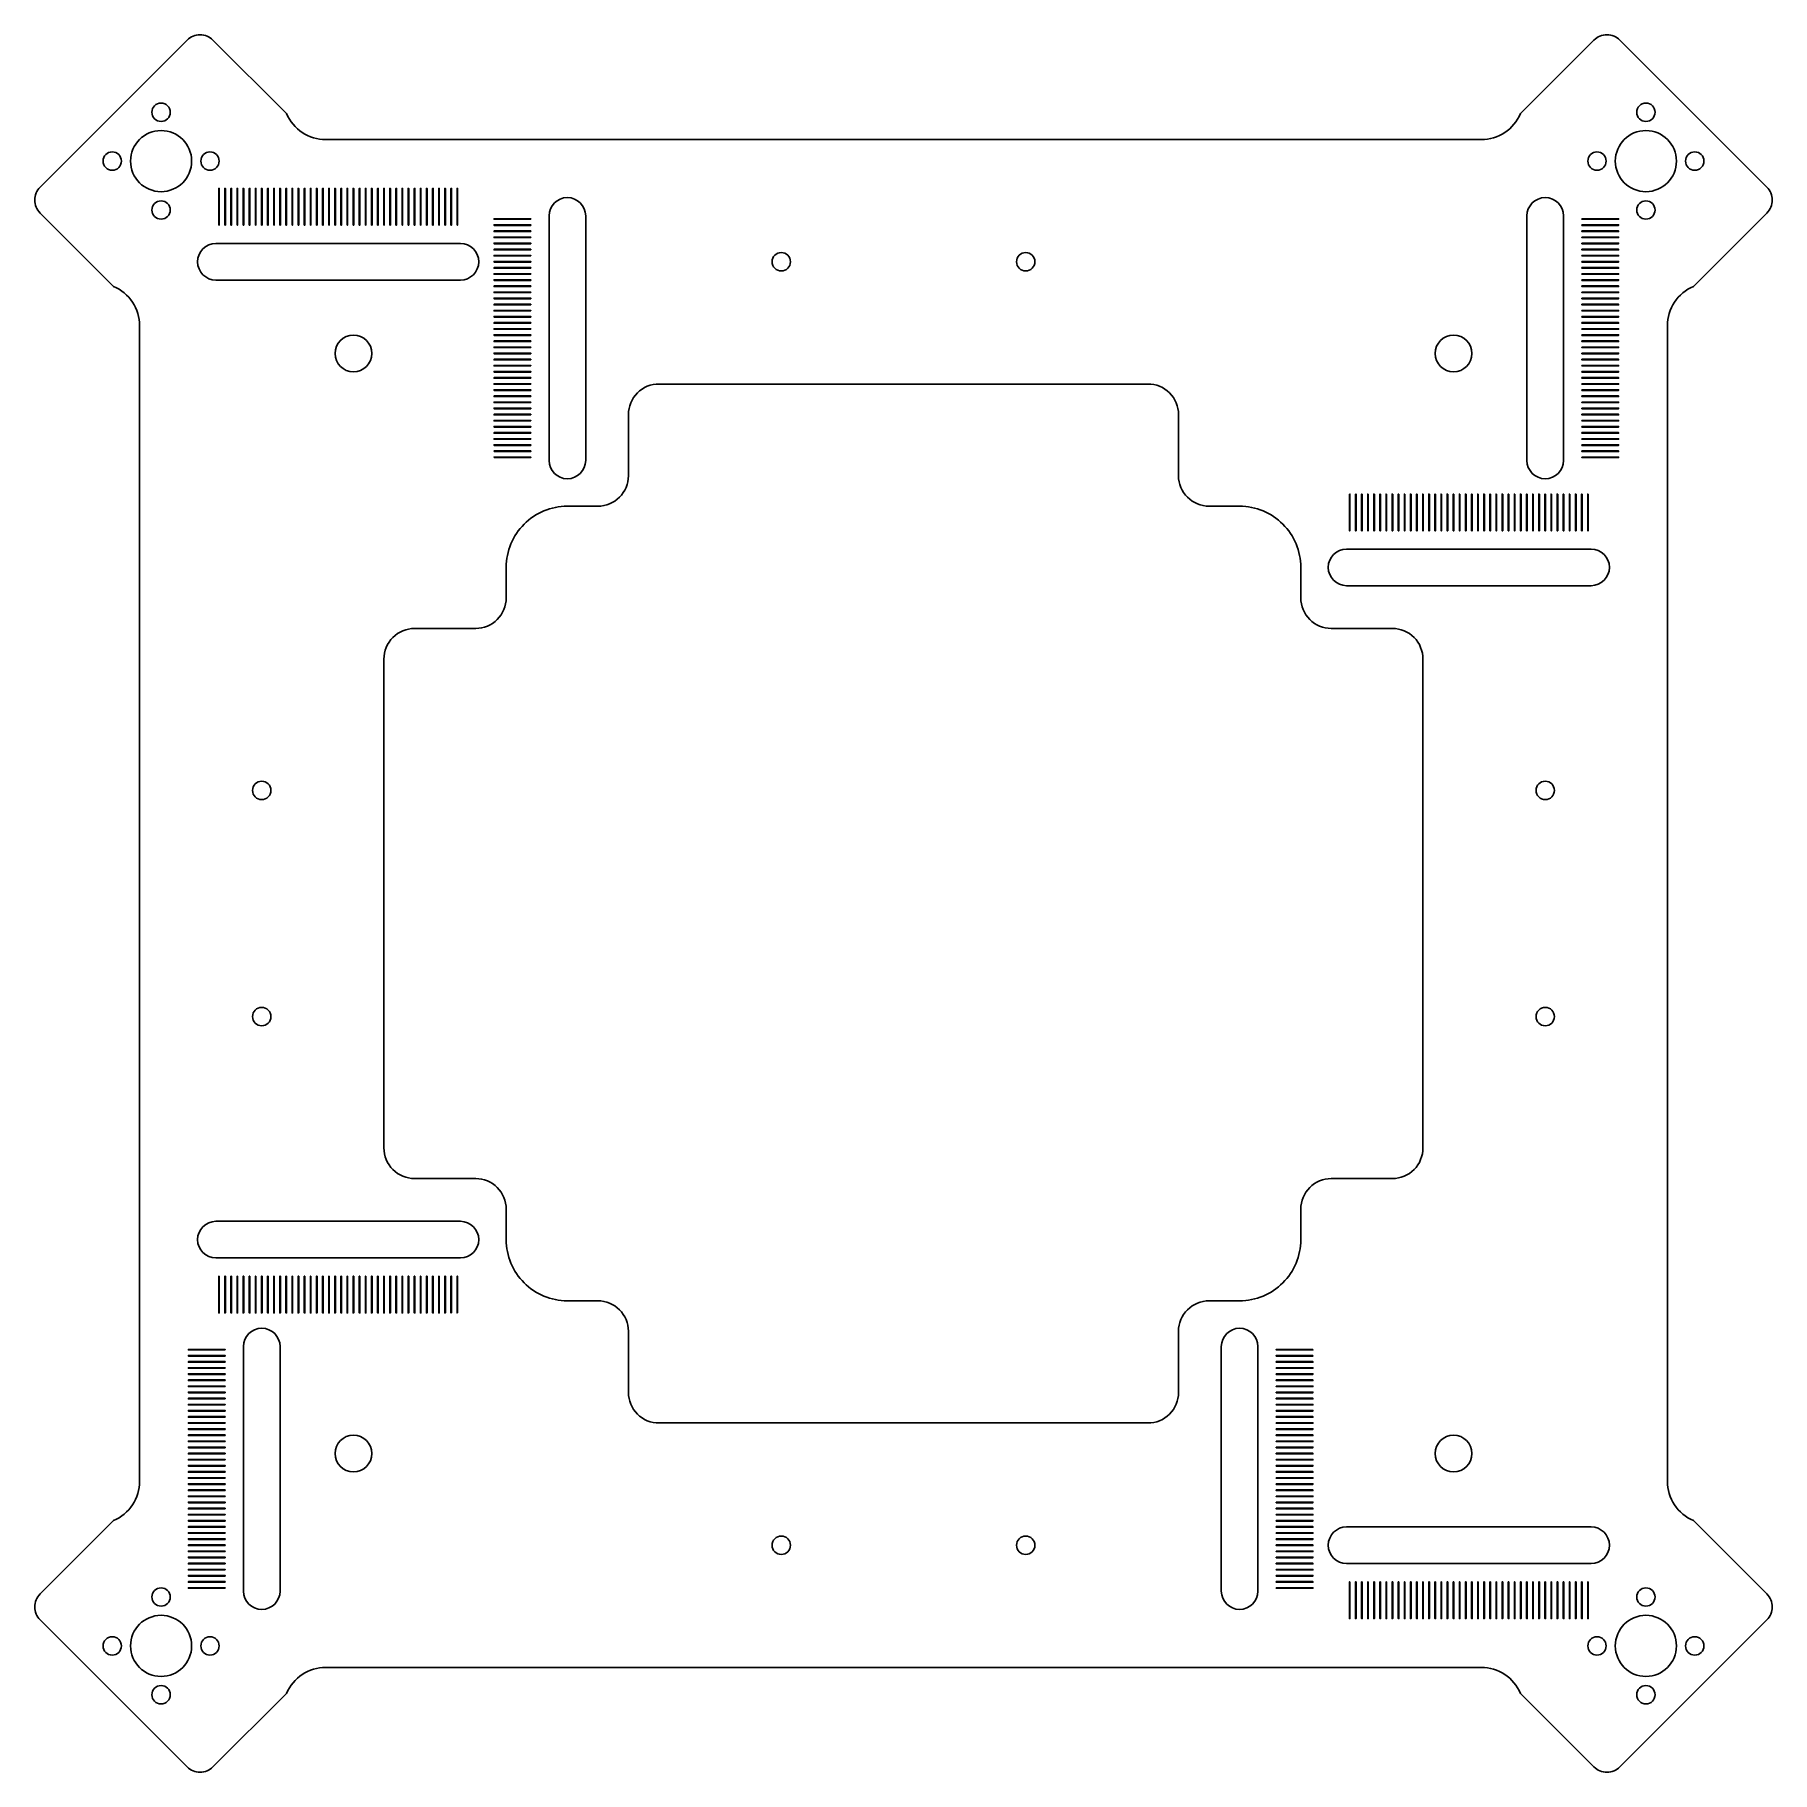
# Model space of a CAD drawing. Header units: millimetres. Extents: x -48 to 237, y -17 to 267.
import ezdxf

# ---------------------------------------------------------------- set-up
doc = ezdxf.new("R2010")
doc.units = ezdxf.units.MM

msp = doc.modelspace()

# ---------------------------------------------------------------- linework, layer by layer
for points in [[(-22.69, -16.27, 0.414214), (-18.45, -16.27), (-6.43, -4.25), (-6.43, -4.24, -0.300024), (0, 0), (189.06, 0, -0.300024), (195.5, -4.24), (195.49, -4.25), (207.51, -16.27, 0.414214), (211.76, -16.27), (235.8, 7.77, 0.414214), (235.8, 12.02), (223.78, 24.04), (223.77, 24.03, -0.300024), (219.53, 30.47), (219.53, 219.53, -0.300024), (223.77, 225.97), (223.78, 225.96), (235.8, 237.98, 0.414214), (235.8, 242.23), (211.76, 266.27, 0.414214), (207.51, 266.27), (195.49, 254.25), (195.5, 254.24, -0.300024), (189.06, 250), (0, 250, -0.300024), (-6.43, 254.24), (-6.43, 254.25), (-18.45, 266.27, 0.414214), (-22.69, 266.27), (-46.74, 242.23, 0.414214), (-46.74, 237.98), (-34.71, 225.96), (-34.71, 225.97, -0.300024), (-30.47, 219.53), (-30.47, 30.47, -0.300024), (-34.71, 24.03), (-34.71, 24.04), (-46.74, 12.02, 0.414214), (-46.74, 7.77)], [(42.53, 237.5), (42.53, 197.5, -1), (36.53, 197.5), (36.53, 237.5, -1)], [(202.53, 237.5), (202.53, 197.5, -1), (196.53, 197.5), (196.53, 237.5, -1)], [(-17.97, 233), (22.03, 233, -1), (22.03, 227), (-17.97, 227, -1)], [(14.53, 170), (24.53, 170, 0.414214), (29.53, 175), (29.53, 180, -0.414214), (39.53, 190), (44.53, 190, 0.414214), (49.53, 195), (49.53, 205, -0.414214), (54.53, 210), (134.53, 210, -0.414214), (139.53, 205), (139.53, 195, 0.414214), (144.53, 190), (149.53, 190, -0.414214), (159.53, 180), (159.53, 175, 0.414214), (164.53, 170), (174.53, 170, -0.414214), (179.53, 165), (179.53, 85, -0.414214), (174.53, 80), (164.53, 80, 0.414214), (159.53, 75), (159.53, 70, -0.414214), (149.53, 60), (144.53, 60, 0.414214), (139.53, 55), (139.53, 45, -0.414214), (134.53, 40), (54.53, 40, -0.414214), (49.53, 45), (49.53, 55, 0.414214), (44.53, 60), (39.53, 60, -0.414214), (29.53, 70), (29.53, 75, 0.414214), (24.53, 80), (14.53, 80, -0.414214), (9.53, 85), (9.53, 165, -0.414214)], [(207.03, 177), (167.03, 177, -1), (167.03, 183), (207.03, 183, -1)], [(-17.97, 73), (22.03, 73, -1), (22.03, 67), (-17.97, 67, -1)], [(-13.47, 12.5), (-13.47, 52.5, -1), (-7.47, 52.5), (-7.47, 12.5, -1)], [(146.53, 12.5), (146.53, 52.5, -1), (152.53, 52.5), (152.53, 12.5, -1)], [(207.03, 17), (167.03, 17, -1), (167.03, 23), (207.03, 23, -1)]]:
    msp.add_lwpolyline(points, format="xyb", close=True)
for points in [[(-17.52, 236), (-17.52, 242), (-17.42, 242), (-17.42, 236)], [(-16.52, 236), (-16.52, 242), (-16.42, 242), (-16.42, 236)], [(-15.52, 236), (-15.52, 242), (-15.42, 242), (-15.42, 236)], [(-14.52, 236), (-14.52, 242), (-14.42, 242), (-14.42, 236)], [(-13.52, 236), (-13.52, 242), (-13.42, 242), (-13.42, 236)], [(-12.52, 236), (-12.52, 242), (-12.42, 242), (-12.42, 236)], [(-11.52, 236), (-11.52, 242), (-11.42, 242), (-11.42, 236)], [(-10.52, 236), (-10.52, 242), (-10.42, 242), (-10.42, 236)], [(-9.52, 236), (-9.52, 242), (-9.42, 242), (-9.42, 236)], [(-8.52, 236), (-8.52, 242), (-8.42, 242), (-8.42, 236)], [(-7.52, 236), (-7.52, 242), (-7.42, 242), (-7.42, 236)], [(-6.52, 236), (-6.52, 242), (-6.42, 242), (-6.42, 236)], [(-5.52, 236), (-5.52, 242), (-5.42, 242), (-5.42, 236)], [(-4.52, 236), (-4.52, 242), (-4.42, 242), (-4.42, 236)], [(-3.52, 236), (-3.52, 242), (-3.42, 242), (-3.42, 236)], [(-2.52, 236), (-2.52, 242), (-2.42, 242), (-2.42, 236)], [(-1.52, 236), (-1.52, 242), (-1.42, 242), (-1.42, 236)], [(-0.52, 236), (-0.52, 242), (-0.42, 242), (-0.42, 236)], [(0.48, 236), (0.48, 242), (0.58, 242), (0.58, 236)], [(1.48, 236), (1.48, 242), (1.58, 242), (1.58, 236)], [(2.48, 236), (2.48, 242), (2.58, 242), (2.58, 236)], [(3.48, 236), (3.48, 242), (3.58, 242), (3.58, 236)], [(4.48, 236), (4.48, 242), (4.58, 242), (4.58, 236)], [(5.48, 236), (5.48, 242), (5.58, 242), (5.58, 236)], [(6.48, 236), (6.48, 242), (6.58, 242), (6.58, 236)], [(7.48, 236), (7.48, 242), (7.58, 242), (7.58, 236)], [(8.48, 236), (8.48, 242), (8.58, 242), (8.58, 236)], [(9.48, 236), (9.48, 242), (9.58, 242), (9.58, 236)], [(10.48, 236), (10.48, 242), (10.58, 242), (10.58, 236)], [(11.48, 236), (11.48, 242), (11.58, 242), (11.58, 236)], [(12.48, 236), (12.48, 242), (12.58, 242), (12.58, 236)], [(13.48, 236), (13.48, 242), (13.58, 242), (13.58, 236)], [(14.48, 236), (14.48, 242), (14.58, 242), (14.58, 236)], [(15.48, 236), (15.48, 242), (15.58, 242), (15.58, 236)], [(16.48, 236), (16.48, 242), (16.58, 242), (16.58, 236)], [(17.48, 236), (17.48, 242), (17.58, 242), (17.58, 236)], [(18.48, 236), (18.48, 242), (18.58, 242), (18.58, 236)], [(19.48, 236), (19.48, 242), (19.58, 242), (19.58, 236)], [(20.48, 236), (20.48, 242), (20.58, 242), (20.58, 236)], [(21.48, 236), (21.48, 242), (21.58, 242), (21.58, 236)], [(33.53, 236.95), (27.53, 236.95), (27.53, 237.05), (33.53, 237.05)], [(33.53, 235.95), (27.53, 235.95), (27.53, 236.05), (33.53, 236.05)], [(205.53, 237.05), (211.53, 237.05), (211.53, 236.95), (205.53, 236.95)], [(205.53, 236.05), (211.53, 236.05), (211.53, 235.95), (205.53, 235.95)], [(33.53, 234.95), (27.53, 234.95), (27.53, 235.05), (33.53, 235.05)], [(33.53, 233.95), (27.53, 233.95), (27.53, 234.05), (33.53, 234.05)], [(205.53, 235.05), (211.53, 235.05), (211.53, 234.95), (205.53, 234.95)], [(205.53, 234.05), (211.53, 234.05), (211.53, 233.95), (205.53, 233.95)], [(33.53, 232.95), (27.53, 232.95), (27.53, 233.05), (33.53, 233.05)], [(33.53, 231.95), (27.53, 231.95), (27.53, 232.05), (33.53, 232.05)], [(33.53, 230.95), (27.53, 230.95), (27.53, 231.05), (33.53, 231.05)], [(205.53, 233.05), (211.53, 233.05), (211.53, 232.95), (205.53, 232.95)], [(205.53, 232.05), (211.53, 232.05), (211.53, 231.95), (205.53, 231.95)], [(205.53, 231.05), (211.53, 231.05), (211.53, 230.95), (205.53, 230.95)], [(33.53, 229.95), (27.53, 229.95), (27.53, 230.05), (33.53, 230.05)], [(33.53, 228.95), (27.53, 228.95), (27.53, 229.05), (33.53, 229.05)], [(33.53, 227.95), (27.53, 227.95), (27.53, 228.05), (33.53, 228.05)], [(205.53, 230.05), (211.53, 230.05), (211.53, 229.95), (205.53, 229.95)], [(205.53, 229.05), (211.53, 229.05), (211.53, 228.95), (205.53, 228.95)], [(205.53, 228.05), (211.53, 228.05), (211.53, 227.95), (205.53, 227.95)], [(33.53, 226.95), (27.53, 226.95), (27.53, 227.05), (33.53, 227.05)], [(33.53, 225.95), (27.53, 225.95), (27.53, 226.05), (33.53, 226.05)], [(33.53, 224.95), (27.53, 224.95), (27.53, 225.05), (33.53, 225.05)], [(205.53, 227.05), (211.53, 227.05), (211.53, 226.95), (205.53, 226.95)], [(205.53, 226.05), (211.53, 226.05), (211.53, 225.95), (205.53, 225.95)], [(205.53, 225.05), (211.53, 225.05), (211.53, 224.95), (205.53, 224.95)], [(33.53, 223.95), (27.53, 223.95), (27.53, 224.05), (33.53, 224.05)], [(33.53, 222.95), (27.53, 222.95), (27.53, 223.05), (33.53, 223.05)], [(33.53, 221.95), (27.53, 221.95), (27.53, 222.05), (33.53, 222.05)], [(205.53, 224.05), (211.53, 224.05), (211.53, 223.95), (205.53, 223.95)], [(205.53, 223.05), (211.53, 223.05), (211.53, 222.95), (205.53, 222.95)], [(205.53, 222.05), (211.53, 222.05), (211.53, 221.95), (205.53, 221.95)], [(33.53, 220.95), (27.53, 220.95), (27.53, 221.05), (33.53, 221.05)], [(33.53, 219.95), (27.53, 219.95), (27.53, 220.05), (33.53, 220.05)], [(33.53, 218.95), (27.53, 218.95), (27.53, 219.05), (33.53, 219.05)], [(205.53, 221.05), (211.53, 221.05), (211.53, 220.95), (205.53, 220.95)], [(205.53, 220.05), (211.53, 220.05), (211.53, 219.95), (205.53, 219.95)], [(205.53, 219.05), (211.53, 219.05), (211.53, 218.95), (205.53, 218.95)], [(33.53, 217.95), (27.53, 217.95), (27.53, 218.05), (33.53, 218.05)], [(33.53, 216.95), (27.53, 216.95), (27.53, 217.05), (33.53, 217.05)], [(205.53, 218.05), (211.53, 218.05), (211.53, 217.95), (205.53, 217.95)], [(205.53, 217.05), (211.53, 217.05), (211.53, 216.95), (205.53, 216.95)], [(33.53, 215.95), (27.53, 215.95), (27.53, 216.05), (33.53, 216.05)], [(33.53, 214.95), (27.53, 214.95), (27.53, 215.05), (33.53, 215.05)], [(33.53, 213.95), (27.53, 213.95), (27.53, 214.05), (33.53, 214.05)], [(205.53, 216.05), (211.53, 216.05), (211.53, 215.95), (205.53, 215.95)], [(205.53, 215.05), (211.53, 215.05), (211.53, 214.95), (205.53, 214.95)], [(205.53, 214.05), (211.53, 214.05), (211.53, 213.95), (205.53, 213.95)], [(33.53, 212.95), (27.53, 212.95), (27.53, 213.05), (33.53, 213.05)], [(33.53, 211.95), (27.53, 211.95), (27.53, 212.05), (33.53, 212.05)], [(33.53, 210.95), (27.53, 210.95), (27.53, 211.05), (33.53, 211.05)], [(205.53, 213.05), (211.53, 213.05), (211.53, 212.95), (205.53, 212.95)], [(205.53, 212.05), (211.53, 212.05), (211.53, 211.95), (205.53, 211.95)], [(205.53, 211.05), (211.53, 211.05), (211.53, 210.95), (205.53, 210.95)], [(33.53, 209.95), (27.53, 209.95), (27.53, 210.05), (33.53, 210.05)], [(33.53, 208.95), (27.53, 208.95), (27.53, 209.05), (33.53, 209.05)], [(33.53, 207.95), (27.53, 207.95), (27.53, 208.05), (33.53, 208.05)], [(205.53, 210.05), (211.53, 210.05), (211.53, 209.95), (205.53, 209.95)], [(205.53, 209.05), (211.53, 209.05), (211.53, 208.95), (205.53, 208.95)], [(205.53, 208.05), (211.53, 208.05), (211.53, 207.95), (205.53, 207.95)], [(33.53, 206.95), (27.53, 206.95), (27.53, 207.05), (33.53, 207.05)], [(33.53, 205.95), (27.53, 205.95), (27.53, 206.05), (33.53, 206.05)], [(33.53, 204.95), (27.53, 204.95), (27.53, 205.05), (33.53, 205.05)], [(205.53, 207.05), (211.53, 207.05), (211.53, 206.95), (205.53, 206.95)], [(205.53, 206.05), (211.53, 206.05), (211.53, 205.95), (205.53, 205.95)], [(205.53, 205.05), (211.53, 205.05), (211.53, 204.95), (205.53, 204.95)], [(33.53, 203.95), (27.53, 203.95), (27.53, 204.05), (33.53, 204.05)], [(33.53, 202.95), (27.53, 202.95), (27.53, 203.05), (33.53, 203.05)], [(33.53, 201.95), (27.53, 201.95), (27.53, 202.05), (33.53, 202.05)], [(205.53, 204.05), (211.53, 204.05), (211.53, 203.95), (205.53, 203.95)], [(205.53, 203.05), (211.53, 203.05), (211.53, 202.95), (205.53, 202.95)], [(205.53, 202.05), (211.53, 202.05), (211.53, 201.95), (205.53, 201.95)], [(33.53, 200.95), (27.53, 200.95), (27.53, 201.05), (33.53, 201.05)], [(33.53, 199.95), (27.53, 199.95), (27.53, 200.05), (33.53, 200.05)], [(27.53, 198.95), (27.53, 199.05), (33.53, 199.05), (33.53, 198.95)], [(205.53, 201.05), (211.53, 201.05), (211.53, 200.95), (205.53, 200.95)], [(205.53, 200.05), (211.53, 200.05), (211.53, 199.95), (205.53, 199.95)], [(205.53, 199.05), (211.53, 199.05), (211.53, 198.95), (205.53, 198.95)], [(27.53, 197.95), (27.53, 198.05), (33.53, 198.05), (33.53, 197.95)], [(205.53, 198.05), (211.53, 198.05), (211.53, 197.95), (205.53, 197.95)], [(167.48, 192), (167.58, 192), (167.58, 186), (167.48, 186)], [(168.48, 192), (168.58, 192), (168.58, 186), (168.48, 186)], [(169.58, 192), (169.58, 186), (169.48, 186), (169.48, 192)], [(170.58, 192), (170.58, 186), (170.48, 186), (170.48, 192)], [(171.58, 192), (171.58, 186), (171.48, 186), (171.48, 192)], [(172.58, 192), (172.58, 186), (172.48, 186), (172.48, 192)], [(173.58, 192), (173.58, 186), (173.48, 186), (173.48, 192)], [(174.58, 192), (174.58, 186), (174.48, 186), (174.48, 192)], [(175.58, 192), (175.58, 186), (175.48, 186), (175.48, 192)], [(176.58, 192), (176.58, 186), (176.48, 186), (176.48, 192)], [(177.58, 192), (177.58, 186), (177.48, 186), (177.48, 192)], [(178.58, 192), (178.58, 186), (178.48, 186), (178.48, 192)], [(179.58, 192), (179.58, 186), (179.48, 186), (179.48, 192)], [(180.58, 192), (180.58, 186), (180.48, 186), (180.48, 192)], [(181.58, 192), (181.58, 186), (181.48, 186), (181.48, 192)], [(182.58, 192), (182.58, 186), (182.48, 186), (182.48, 192)], [(183.58, 192), (183.58, 186), (183.48, 186), (183.48, 192)], [(184.58, 192), (184.58, 186), (184.48, 186), (184.48, 192)], [(185.58, 192), (185.58, 186), (185.48, 186), (185.48, 192)], [(186.58, 192), (186.58, 186), (186.48, 186), (186.48, 192)], [(187.58, 192), (187.58, 186), (187.48, 186), (187.48, 192)], [(188.58, 192), (188.58, 186), (188.48, 186), (188.48, 192)], [(189.58, 192), (189.58, 186), (189.48, 186), (189.48, 192)], [(190.58, 192), (190.58, 186), (190.48, 186), (190.48, 192)], [(191.58, 192), (191.58, 186), (191.48, 186), (191.48, 192)], [(192.58, 192), (192.58, 186), (192.48, 186), (192.48, 192)], [(193.58, 192), (193.58, 186), (193.48, 186), (193.48, 192)], [(194.58, 192), (194.58, 186), (194.48, 186), (194.48, 192)], [(195.58, 192), (195.58, 186), (195.48, 186), (195.48, 192)], [(196.58, 192), (196.58, 186), (196.48, 186), (196.48, 192)], [(197.58, 192), (197.58, 186), (197.48, 186), (197.48, 192)], [(198.58, 192), (198.58, 186), (198.48, 186), (198.48, 192)], [(199.58, 192), (199.58, 186), (199.48, 186), (199.48, 192)], [(200.58, 192), (200.58, 186), (200.48, 186), (200.48, 192)], [(201.58, 192), (201.58, 186), (201.48, 186), (201.48, 192)], [(202.58, 192), (202.58, 186), (202.48, 186), (202.48, 192)], [(203.58, 192), (203.58, 186), (203.48, 186), (203.48, 192)], [(204.58, 192), (204.58, 186), (204.48, 186), (204.48, 192)], [(205.58, 192), (205.58, 186), (205.48, 186), (205.48, 192)], [(206.58, 192), (206.58, 186), (206.48, 186), (206.48, 192)], [(-17.42, 64), (-17.42, 58), (-17.52, 58), (-17.52, 64)], [(-16.42, 64), (-16.42, 58), (-16.52, 58), (-16.52, 64)], [(-15.42, 64), (-15.42, 58), (-15.52, 58), (-15.52, 64)], [(-14.42, 64), (-14.42, 58), (-14.52, 58), (-14.52, 64)], [(-13.42, 64), (-13.42, 58), (-13.52, 58), (-13.52, 64)], [(-12.42, 64), (-12.42, 58), (-12.52, 58), (-12.52, 64)], [(-11.42, 64), (-11.42, 58), (-11.52, 58), (-11.52, 64)], [(-10.42, 64), (-10.42, 58), (-10.52, 58), (-10.52, 64)], [(-9.42, 64), (-9.42, 58), (-9.52, 58), (-9.52, 64)], [(-8.42, 64), (-8.42, 58), (-8.52, 58), (-8.52, 64)], [(-7.42, 64), (-7.42, 58), (-7.52, 58), (-7.52, 64)], [(-6.42, 64), (-6.42, 58), (-6.52, 58), (-6.52, 64)], [(-5.42, 64), (-5.42, 58), (-5.52, 58), (-5.52, 64)], [(-4.42, 64), (-4.42, 58), (-4.52, 58), (-4.52, 64)], [(-3.42, 64), (-3.42, 58), (-3.52, 58), (-3.52, 64)], [(-2.42, 64), (-2.42, 58), (-2.52, 58), (-2.52, 64)], [(-1.42, 64), (-1.42, 58), (-1.52, 58), (-1.52, 64)], [(-0.42, 64), (-0.42, 58), (-0.52, 58), (-0.52, 64)], [(0.58, 64), (0.58, 58), (0.48, 58), (0.48, 64)], [(1.58, 64), (1.58, 58), (1.48, 58), (1.48, 64)], [(2.58, 64), (2.58, 58), (2.48, 58), (2.48, 64)], [(3.58, 64), (3.58, 58), (3.48, 58), (3.48, 64)], [(4.58, 64), (4.58, 58), (4.48, 58), (4.48, 64)], [(5.58, 64), (5.58, 58), (5.48, 58), (5.48, 64)], [(6.58, 64), (6.58, 58), (6.48, 58), (6.48, 64)], [(7.58, 64), (7.58, 58), (7.48, 58), (7.48, 64)], [(8.58, 64), (8.58, 58), (8.48, 58), (8.48, 64)], [(9.58, 64), (9.58, 58), (9.48, 58), (9.48, 64)], [(10.58, 64), (10.58, 58), (10.48, 58), (10.48, 64)], [(11.58, 64), (11.58, 58), (11.48, 58), (11.48, 64)], [(12.58, 64), (12.58, 58), (12.48, 58), (12.48, 64)], [(13.58, 64), (13.58, 58), (13.48, 58), (13.48, 64)], [(14.58, 64), (14.58, 58), (14.48, 58), (14.48, 64)], [(15.58, 64), (15.58, 58), (15.48, 58), (15.48, 64)], [(16.58, 64), (16.58, 58), (16.48, 58), (16.48, 64)], [(17.58, 64), (17.58, 58), (17.48, 58), (17.48, 64)], [(18.58, 64), (18.58, 58), (18.48, 58), (18.48, 64)], [(19.58, 64), (19.58, 58), (19.48, 58), (19.48, 64)], [(20.58, 58), (20.48, 58), (20.48, 64), (20.58, 64)], [(21.58, 58), (21.48, 58), (21.48, 64), (21.58, 64)], [(-16.47, 51.95), (-22.47, 51.95), (-22.47, 52.05), (-16.47, 52.05)], [(161.53, 52.05), (161.53, 51.95), (155.53, 51.95), (155.53, 52.05)], [(-16.47, 50.95), (-22.47, 50.95), (-22.47, 51.05), (-16.47, 51.05)], [(-16.47, 49.95), (-22.47, 49.95), (-22.47, 50.05), (-16.47, 50.05)], [(-16.47, 48.95), (-22.47, 48.95), (-22.47, 49.05), (-16.47, 49.05)], [(161.53, 51.05), (161.53, 50.95), (155.53, 50.95), (155.53, 51.05)], [(155.53, 50.05), (161.53, 50.05), (161.53, 49.95), (155.53, 49.95)], [(155.53, 49.05), (161.53, 49.05), (161.53, 48.95), (155.53, 48.95)], [(-16.47, 47.95), (-22.47, 47.95), (-22.47, 48.05), (-16.47, 48.05)], [(-16.47, 46.95), (-22.47, 46.95), (-22.47, 47.05), (-16.47, 47.05)], [(-16.47, 45.95), (-22.47, 45.95), (-22.47, 46.05), (-16.47, 46.05)], [(155.53, 48.05), (161.53, 48.05), (161.53, 47.95), (155.53, 47.95)], [(155.53, 47.05), (161.53, 47.05), (161.53, 46.95), (155.53, 46.95)], [(155.53, 46.05), (161.53, 46.05), (161.53, 45.95), (155.53, 45.95)], [(-16.47, 44.95), (-22.47, 44.95), (-22.47, 45.05), (-16.47, 45.05)], [(-16.47, 43.95), (-22.47, 43.95), (-22.47, 44.05), (-16.47, 44.05)], [(-16.47, 42.95), (-22.47, 42.95), (-22.47, 43.05), (-16.47, 43.05)], [(155.53, 45.05), (161.53, 45.05), (161.53, 44.95), (155.53, 44.95)], [(155.53, 44.05), (161.53, 44.05), (161.53, 43.95), (155.53, 43.95)], [(155.53, 43.05), (161.53, 43.05), (161.53, 42.95), (155.53, 42.95)], [(-16.47, 41.95), (-22.47, 41.95), (-22.47, 42.05), (-16.47, 42.05)], [(-16.47, 40.95), (-22.47, 40.95), (-22.47, 41.05), (-16.47, 41.05)], [(-16.47, 39.95), (-22.47, 39.95), (-22.47, 40.05), (-16.47, 40.05)], [(155.53, 42.05), (161.53, 42.05), (161.53, 41.95), (155.53, 41.95)], [(155.53, 41.05), (161.53, 41.05), (161.53, 40.95), (155.53, 40.95)], [(155.53, 40.05), (161.53, 40.05), (161.53, 39.95), (155.53, 39.95)], [(-16.47, 38.95), (-22.47, 38.95), (-22.47, 39.05), (-16.47, 39.05)], [(-16.47, 37.95), (-22.47, 37.95), (-22.47, 38.05), (-16.47, 38.05)], [(-16.47, 36.95), (-22.47, 36.95), (-22.47, 37.05), (-16.47, 37.05)], [(155.53, 39.05), (161.53, 39.05), (161.53, 38.95), (155.53, 38.95)], [(155.53, 38.05), (161.53, 38.05), (161.53, 37.95), (155.53, 37.95)], [(155.53, 37.05), (161.53, 37.05), (161.53, 36.95), (155.53, 36.95)], [(-16.47, 35.95), (-22.47, 35.95), (-22.47, 36.05), (-16.47, 36.05)], [(-16.47, 34.95), (-22.47, 34.95), (-22.47, 35.05), (-16.47, 35.05)], [(155.53, 36.05), (161.53, 36.05), (161.53, 35.95), (155.53, 35.95)], [(155.53, 35.05), (161.53, 35.05), (161.53, 34.95), (155.53, 34.95)], [(-16.47, 33.95), (-22.47, 33.95), (-22.47, 34.05), (-16.47, 34.05)], [(-16.47, 32.95), (-22.47, 32.95), (-22.47, 33.05), (-16.47, 33.05)], [(-16.47, 31.95), (-22.47, 31.95), (-22.47, 32.05), (-16.47, 32.05)], [(155.53, 34.05), (161.53, 34.05), (161.53, 33.95), (155.53, 33.95)], [(155.53, 33.05), (161.53, 33.05), (161.53, 32.95), (155.53, 32.95)], [(155.53, 32.05), (161.53, 32.05), (161.53, 31.95), (155.53, 31.95)], [(-16.47, 30.95), (-22.47, 30.95), (-22.47, 31.05), (-16.47, 31.05)], [(-16.47, 29.95), (-22.47, 29.95), (-22.47, 30.05), (-16.47, 30.05)], [(-16.47, 28.95), (-22.47, 28.95), (-22.47, 29.05), (-16.47, 29.05)], [(155.53, 31.05), (161.53, 31.05), (161.53, 30.95), (155.53, 30.95)], [(155.53, 30.05), (161.53, 30.05), (161.53, 29.95), (155.53, 29.95)], [(155.53, 29.05), (161.53, 29.05), (161.53, 28.95), (155.53, 28.95)], [(-16.47, 27.95), (-22.47, 27.95), (-22.47, 28.05), (-16.47, 28.05)], [(-16.47, 26.95), (-22.47, 26.95), (-22.47, 27.05), (-16.47, 27.05)], [(-16.47, 25.95), (-22.47, 25.95), (-22.47, 26.05), (-16.47, 26.05)], [(155.53, 28.05), (161.53, 28.05), (161.53, 27.95), (155.53, 27.95)], [(155.53, 27.05), (161.53, 27.05), (161.53, 26.95), (155.53, 26.95)], [(155.53, 26.05), (161.53, 26.05), (161.53, 25.95), (155.53, 25.95)], [(-16.47, 24.95), (-22.47, 24.95), (-22.47, 25.05), (-16.47, 25.05)], [(-16.47, 23.95), (-22.47, 23.95), (-22.47, 24.05), (-16.47, 24.05)], [(-16.47, 22.95), (-22.47, 22.95), (-22.47, 23.05), (-16.47, 23.05)], [(155.53, 25.05), (161.53, 25.05), (161.53, 24.95), (155.53, 24.95)], [(155.53, 24.05), (161.53, 24.05), (161.53, 23.95), (155.53, 23.95)], [(155.53, 23.05), (161.53, 23.05), (161.53, 22.95), (155.53, 22.95)], [(-16.47, 21.95), (-22.47, 21.95), (-22.47, 22.05), (-16.47, 22.05)], [(-16.47, 20.95), (-22.47, 20.95), (-22.47, 21.05), (-16.47, 21.05)], [(-16.47, 19.95), (-22.47, 19.95), (-22.47, 20.05), (-16.47, 20.05)], [(155.53, 22.05), (161.53, 22.05), (161.53, 21.95), (155.53, 21.95)], [(155.53, 21.05), (161.53, 21.05), (161.53, 20.95), (155.53, 20.95)], [(155.53, 20.05), (161.53, 20.05), (161.53, 19.95), (155.53, 19.95)], [(-16.47, 18.95), (-22.47, 18.95), (-22.47, 19.05), (-16.47, 19.05)], [(-16.47, 17.95), (-22.47, 17.95), (-22.47, 18.05), (-16.47, 18.05)], [(155.53, 19.05), (161.53, 19.05), (161.53, 18.95), (155.53, 18.95)], [(155.53, 18.05), (161.53, 18.05), (161.53, 17.95), (155.53, 17.95)], [(-16.47, 16.95), (-22.47, 16.95), (-22.47, 17.05), (-16.47, 17.05)], [(-16.47, 15.95), (-22.47, 15.95), (-22.47, 16.05), (-16.47, 16.05)], [(-16.47, 14.95), (-22.47, 14.95), (-22.47, 15.05), (-16.47, 15.05)], [(155.53, 17.05), (161.53, 17.05), (161.53, 16.95), (155.53, 16.95)], [(155.53, 16.05), (161.53, 16.05), (161.53, 15.95), (155.53, 15.95)], [(155.53, 15.05), (161.53, 15.05), (161.53, 14.95), (155.53, 14.95)], [(-16.47, 13.95), (-22.47, 13.95), (-22.47, 14.05), (-16.47, 14.05)], [(-16.47, 12.95), (-22.47, 12.95), (-22.47, 13.05), (-16.47, 13.05)], [(155.53, 14.05), (161.53, 14.05), (161.53, 13.95), (155.53, 13.95)], [(155.53, 13.05), (161.53, 13.05), (161.53, 12.95), (155.53, 12.95)], [(167.58, 14), (167.58, 8), (167.48, 8), (167.48, 14)], [(168.58, 14), (168.58, 8), (168.48, 8), (168.48, 14)], [(169.58, 14), (169.58, 8), (169.48, 8), (169.48, 14)], [(170.58, 14), (170.58, 8), (170.48, 8), (170.48, 14)], [(171.58, 14), (171.58, 8), (171.48, 8), (171.48, 14)], [(172.58, 14), (172.58, 8), (172.48, 8), (172.48, 14)], [(173.58, 14), (173.58, 8), (173.48, 8), (173.48, 14)], [(174.58, 14), (174.58, 8), (174.48, 8), (174.48, 14)], [(175.58, 14), (175.58, 8), (175.48, 8), (175.48, 14)], [(176.58, 14), (176.58, 8), (176.48, 8), (176.48, 14)], [(177.58, 14), (177.58, 8), (177.48, 8), (177.48, 14)], [(178.58, 14), (178.58, 8), (178.48, 8), (178.48, 14)], [(179.58, 14), (179.58, 8), (179.48, 8), (179.48, 14)], [(180.58, 14), (180.58, 8), (180.48, 8), (180.48, 14)], [(181.58, 14), (181.58, 8), (181.48, 8), (181.48, 14)], [(182.58, 14), (182.58, 8), (182.48, 8), (182.48, 14)], [(183.58, 14), (183.58, 8), (183.48, 8), (183.48, 14)], [(184.58, 14), (184.58, 8), (184.48, 8), (184.48, 14)], [(185.58, 14), (185.58, 8), (185.48, 8), (185.48, 14)], [(186.58, 14), (186.58, 8), (186.48, 8), (186.48, 14)], [(187.58, 14), (187.58, 8), (187.48, 8), (187.48, 14)], [(188.58, 14), (188.58, 8), (188.48, 8), (188.48, 14)], [(189.58, 14), (189.58, 8), (189.48, 8), (189.48, 14)], [(190.58, 14), (190.58, 8), (190.48, 8), (190.48, 14)], [(191.58, 14), (191.58, 8), (191.48, 8), (191.48, 14)], [(192.58, 14), (192.58, 8), (192.48, 8), (192.48, 14)], [(193.58, 14), (193.58, 8), (193.48, 8), (193.48, 14)], [(194.58, 14), (194.58, 8), (194.48, 8), (194.48, 14)], [(195.58, 14), (195.58, 8), (195.48, 8), (195.48, 14)], [(196.58, 14), (196.58, 8), (196.48, 8), (196.48, 14)], [(197.58, 14), (197.58, 8), (197.48, 8), (197.48, 14)], [(198.58, 14), (198.58, 8), (198.48, 8), (198.48, 14)], [(199.58, 14), (199.58, 8), (199.48, 8), (199.48, 14)], [(200.58, 14), (200.58, 8), (200.48, 8), (200.48, 14)], [(201.58, 14), (201.58, 8), (201.48, 8), (201.48, 14)], [(202.58, 14), (202.58, 8), (202.48, 8), (202.48, 14)], [(203.58, 14), (203.58, 8), (203.48, 8), (203.48, 14)], [(204.58, 14), (204.58, 8), (204.48, 8), (204.48, 14)], [(205.58, 14), (205.58, 8), (205.48, 8), (205.48, 14)], [(206.58, 14), (206.58, 8), (206.48, 8), (206.48, 14)]]:
    msp.add_lwpolyline(points, close=True)
for centre, radius in [((-26.94, 254.47), 1.5), ((216, 254.47), 1.5), ((-26.94, 246.47), 5), ((216, 246.47), 5), ((-34.94, 246.47), 1.5), ((-18.94, 246.47), 1.5), ((208, 246.47), 1.5), ((224, 246.47), 1.5), ((-26.94, 238.47), 1.5), ((216, 238.47), 1.5), ((74.53, 230), 1.5), ((114.53, 230), 1.5), ((4.53, 215), 3), ((184.53, 215), 3), ((-10.47, 143.5), 1.5), ((199.53, 143.5), 1.5), ((-10.47, 106.5), 1.5), ((199.53, 106.5), 1.5), ((4.53, 35), 3), ((184.53, 35), 3), ((74.53, 20), 1.5), ((114.53, 20), 1.5), ((-26.94, 11.53), 1.5), ((216, 11.53), 1.5), ((-26.94, 3.53), 5), ((216, 3.53), 5), ((-34.94, 3.53), 1.5), ((-18.94, 3.53), 1.5), ((208, 3.53), 1.5), ((224, 3.53), 1.5), ((-26.94, -4.47), 1.5), ((216, -4.47), 1.5)]:
    msp.add_circle(centre, radius)

doc.saveas('drawing.dxf')
